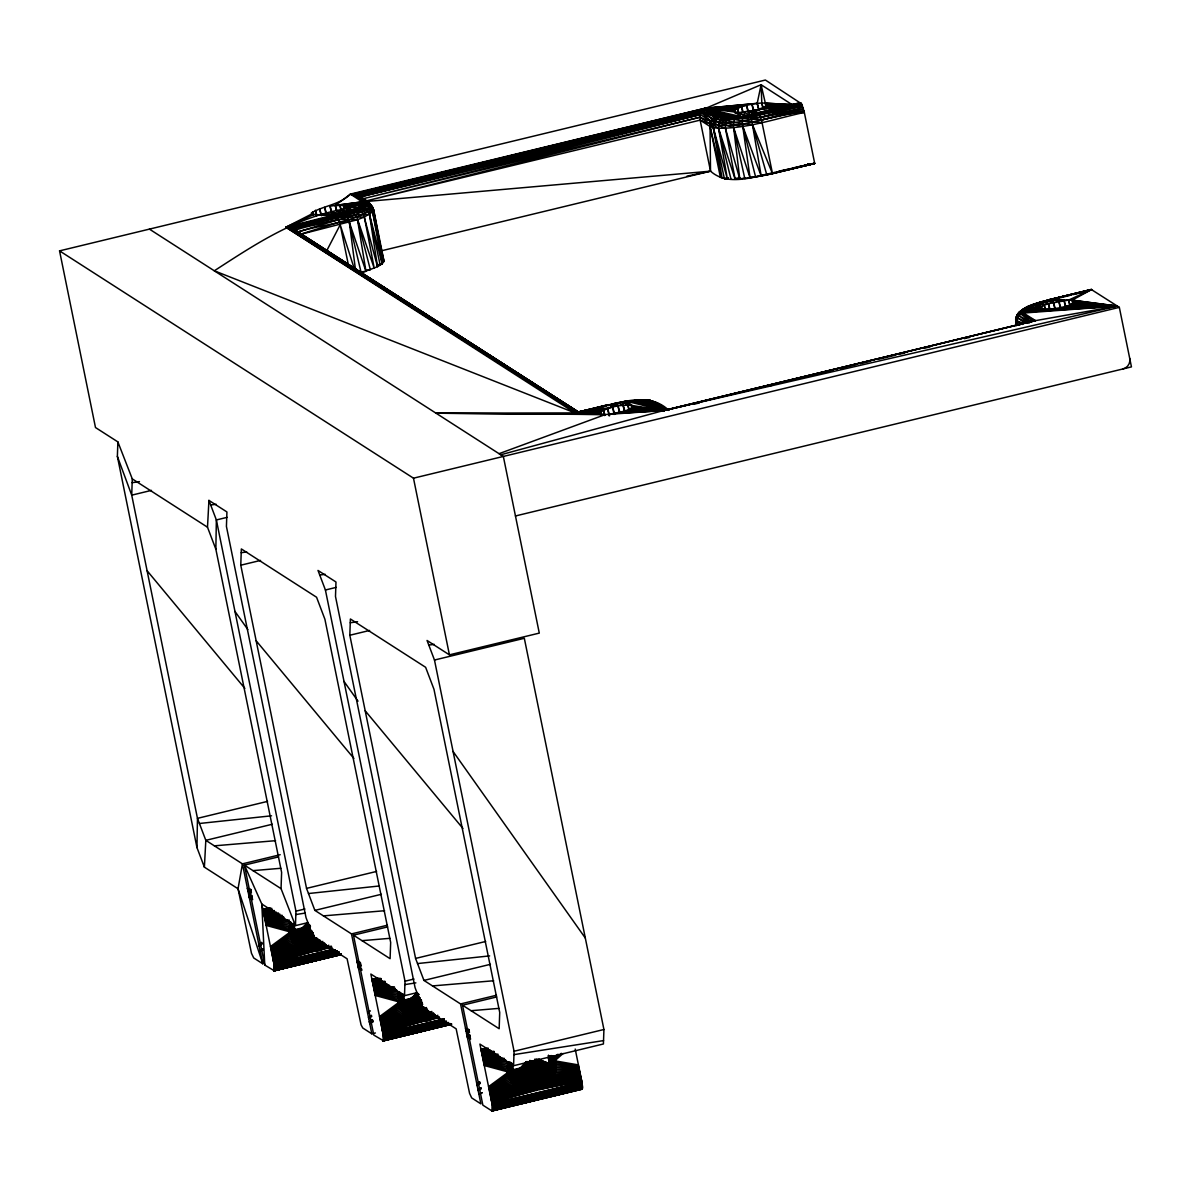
<?xml version="1.0" encoding="UTF-8"?>
<svg xmlns="http://www.w3.org/2000/svg" width="1191" height="1191" viewBox="0 0 1191 1191"><rect width="100%" height="100%" fill="white"/><g stroke="black" fill="none" stroke-linecap="round" stroke-linejoin="round"><path stroke-width="1.5" d="M308.037 922.593L295.457 925.63L281.046 888.65L244.423 865.128L264.759 965.067L274.228 970.725L274.049 964.263L261.797 904.014L244.423 865.128L278.575 856.865M387.626 926.911L353.474 935.173L373.81 1035.098L383.338 1040.666L383.085 1034.175L370.863 974.059L404.508 995.676L417.088 992.624M328.746 945.178C312.905 961.092 283.741 943.332 290.708 921.953L264.804 918.782M293.939 923.233C292.941 933.476 305.432 941.084 314.096 935.53L309.973 931.838L302.663 934.161L296.202 932.702L300.326 935.411L296.44 944.88L300.951 947.887L272.888 958.532M437.797 1015.223C421.971 1031.138 392.792 1013.377 399.759 991.999L373.855 988.828M553.13 1056.134C570.325 1095.288 500.116 1105.456 508.825 1062.044L482.921 1058.859M579.302 1069.22L555.423 1067.449L549.498 1063.637L539.597 1062.58L534.655 1059.395C535.369 1069.548 523.385 1077.81 514.318 1072.778C524.129 1084.152 543.989 1072.778 538.957 1058.754M280.183 854.721L242.443 863.862L238.036 888.769L251.48 953.306L253.728 957.966L262.779 963.787L238.036 888.769L204.39 867.152L196.962 847.59L197.468 818.351L131.725 495.158L117.373 456.376L117.879 441.906L95.488 427.539L59.55 250.869L765.396 80.035L801.498 103.781L804.327 112.43L814.704 163.45L772.512 173.663C752.504 176.566 727.865 186.645 710.521 171.162L364.461 201.666M281.046 888.65L281.612 872.378L215.854 549.2L216.36 519.946L208.931 500.399L226.93 511.951L226.424 526.422L306.027 917.636L313.441 937.183L347.102 958.8L361.067 1024.841L362.779 1028.012L371.83 1033.833L375.418 1032.969M117.879 441.906L132.275 478.886L131.725 495.158L151.48 490.379M371.83 1033.833L351.494 933.908L314.871 910.386L306.534 888.382L240.776 565.204L241.341 548.932L316.568 597.242L324.905 619.246L390.663 942.423L390.097 958.695L353.474 935.173M274.287 970.62L340.656 954.691L273.662 970.784L273.915 963.549L333.212 949.197M227.139 517.341L216.36 519.946L295.949 911.16L295.457 925.63L261.797 904.014L264.759 965.067M404.508 995.676L405.014 981.205L325.411 589.992L317.997 570.444L335.981 581.997L335.49 596.453L415.078 987.681L422.507 1007.229L456.153 1028.845L469.582 1093.398L471.696 1097.908L480.881 1103.878L460.56 1003.939L423.936 980.416L415.585 958.427L349.826 635.25L350.392 618.978L425.619 667.288L433.971 689.276L499.714 1012.469L499.163 1028.741L462.54 1005.219L496.677 996.956M434.477 660.037L524.323 638.287L603.926 1029.5L603.42 1043.971L513.574 1065.722L514.065 1051.251L434.477 660.037L427.048 640.475L449.424 654.856L539.285 633.106L503.346 456.436L149.411 229.119M515.45 515.971L1131.45 366.888L1119.332 307.352L1091.269 289.473L1049.435 299.76C1036.736 303.973 1012.32 306.936 1016.489 325.515C1011.71 307.442 1037.153 303.08 1049.435 299.76L1072.138 300.192L1117.352 306.087L664.191 410.508L605.281 414.557L574.911 412.86L214.306 270.804C254.204 244.944 294.534 218.013 341.683 209.542L344.928 212.698L348.635 219.65L361.215 272.903L377.517 266.695L363.493 214.38L358 209.095L358.059 207.71L362.793 204.271L363.091 202.455L350.467 194.088C339.45 204.986 323.714 205.537 311.357 212.981L311.759 213.963C332.006 217.879 352.283 211.001 372.619 211.953L373.646 209.854C370.133 200.981 359.801 194.743 350.467 194.088L335.296 205.433L330.041 206.207L331.515 213.427M215.854 549.2L207.502 527.211L208.931 500.399M204.39 867.152L205.82 840.34L197.468 818.351L267.558 801.379M1072.868 303.794L1072.138 300.192L1091.626 289.547L1041.023 301.874L1044.254 305.194L1045.728 310.464M373.989 215.467L372.694 207.308L369.88 203.572L350.467 194.088L704.864 108.321L739.194 112.564L792.179 104.689L761.094 84.725L703.494 109.244L700.323 114.619L700.144 120.127L710.521 171.162L382.013 250.661M340.983 210.509L339.897 205.105C349.678 206.639 368.123 198.465 372.619 211.953L364.357 217L374.227 268.258L356.734 217.045L352.134 211.417L352.298 210.211L358.059 207.71L370.982 205.18L373.646 209.854L384.008 261.216L382.177 263.762L377.517 266.695L369.478 214.365C364.61 201.145 346.521 206.192 335.296 205.433L336.398 210.852M1072.972 303.735L1072.138 300.192L1117.352 306.087L1035.47 320.647L664.191 410.508L633.404 405.699C622.044 404.166 608.929 406.503 599.356 412.86L436.04 413.203L601.797 414.423L574.911 412.86L285.87 227.228L290.574 227.734L295.115 230.191C319.545 221.898 347.906 221.66 369.984 207.189L370.982 205.18L366.009 202.946L355.171 194.595L702.228 110.599C731.884 131.308 770.458 105.612 801.037 103.081L744.941 115.587L742.499 116.941L742.395 123.715L750.077 177.921L775.207 172.293M766.542 108.426L761.094 84.725L757.208 103.334L758.682 110.54M336.77 210.658L335.296 205.433L365.027 201.502L352.774 194.133L704.864 108.321L722.327 117.269L718.783 122.777L718.515 128.241L727.418 179.171L713.305 127.645L709.91 123.76L699.936 117.224L364.416 201.368L700.144 120.127C733.328 135.461 770.622 112.907 804.327 112.43C775.981 118.475 747.844 128.628 718.515 128.241L713.141 124.906L710.64 121.095L700.323 114.619L361.498 199.135L699.936 117.224C733.075 132.529 769.967 111.82 802.511 106.044C774.76 110.912 745.194 120.172 716.744 115.944C712.203 117.09 709.151 121.884 710.044 126.484L710.521 171.162L686.939 176.179M462.54 1005.219L482.861 1105.144L491.913 1110.935L492.24 1104.786L479.913 1044.105L513.574 1065.722M514.095 1072.257C521.986 1075.16 531.231 1069.25 532.451 1061.047L535.95 1061.568M1090.822 290.276L1091.269 289.473L1048.899 299.79L1032.701 305.283L1041.008 302.038L1048.378 303.705L1068.655 300.058L1091.626 289.547M297.065 933.104L301.144 935.873L297.914 945.58L302.38 948.691L273.037 959.231M439.375 1017.695L430.651 1019.585L426.244 1015.104L422.284 1006.023L413.798 1007.154L405.253 1002.733L410.21 1005.919L406.98 1015.61L411.431 1018.737L382.088 1029.277M515.182 1073.18L519.261 1075.964L516.031 1085.656L520.497 1088.768L491.154 1099.323M1022.488 324.443L1016.772 320.841L1016.385 316.568C1030.185 302.35 1058.635 315.689 1074.58 301.755L1117.352 306.087L1046.04 309.63L1027.878 307.025L1020.985 310.806L1017.486 318.176L1016.891 323.565L1020.181 324.756M796.853 378.812L667.183 409.912L665.635 409.987L649.006 401.01L639.775 399.893L616.432 402.886L607.827 405.565C627.478 400.057 652.177 393.983 668.732 410.344L650.212 400.384L636.977 400.772M1048.601 300.638L1048.899 299.79L1091.001 289.711M1050.462 310.747L1048.378 303.705L1044.254 305.194L1037.153 303.258L1027.878 307.025L1042.557 309.511C1033.922 310.315 1020.24 305.506 1016.385 316.568L1024.781 322.955M381.939 1028.577L410.002 1017.933L405.491 1014.911L409.376 1005.457L404.776 1000.708L402.99 994.247L398.047 993.711M500.786 454.783L665.635 409.987L1035.47 320.647L1023.59 313.025L1023.129 310.464L1025.749 308.231L1042.557 309.511M360.188 206.505L368.674 203.676L367.736 205.596C345.584 219.859 317.282 220.112 292.941 228.702L579.436 412.696L290.574 227.734C314.796 218.995 342.963 218.727 365.131 204.748L367.617 202.142L369.88 203.572L357.523 195.562L702.228 110.599L712.114 118.758L726.227 120.351L751.074 117.165L802.005 104.793L759.114 113.666L753.948 113.889L750.806 115.482L743.794 112.222L744.941 115.587L735.71 112.43M1016.652 317.104L1015.64 319.188L1016.891 323.565L1015.744 321.898L1016.772 319.798M299.522 934.89L295.011 944.076L300.326 935.411L295.368 932.225L299.522 934.89L293.641 943.168L298.777 934.31L295.978 932.568M431.857 1011.412C424.428 1018.111 412.622 1019.481 404.077 1014.122L408.587 1004.921L402.707 1013.213L407.114 1016.057M508.751 1063.935L512.041 1064.292L513.395 1069.89L517.638 1074.967L513.127 1084.152L518.442 1075.488L513.485 1072.317L518.442 1075.488L514.557 1084.956L519.068 1087.978L491.005 1098.608M326.825 250.527L340.209 224.742L337.202 215.779L332.542 212.43L345.077 213.68M301.144 935.873L296.44 944.88C304.866 949.331 315.764 947.664 322.806 941.366M405.491 1014.911L410.21 1005.919M534.908 1065.141L531.246 1064.784L526.288 1061.613L520.333 1067.985L512.889 1069.786L516.879 1072.883L513.172 1070.501M519.261 1075.964L514.557 1084.956C532.63 1095.11 555.468 1074.535 548.411 1055.405L554.336 1059.216L561.333 1053.306M403.555 1011.74L407.828 1004.341L405.029 1002.614M514.095 1072.659L516.894 1074.386L511.758 1083.259L517.638 1074.967M307.725 922.4L302.216 927.908L294.772 929.709L298.762 932.806L302.603 932.702L310.285 928.712L306.013 924.812L309.72 927.193M404.077 1014.122L409.376 1005.457L406.116 1003.343M1023.009 323.148L1016.772 320.841L1015.64 319.188L1017.367 314.543L1021.759 310.151L1028.101 306.459L1030.528 305.789L1040.517 308.916L1033.624 304.524L1041.41 306.653L1044.254 305.194L1045.356 310.613M750.806 115.482L752.489 124.757L772.512 173.663L761.496 119.949L759.114 113.666L754.454 110.316L792.179 104.689L761.808 102.992L704.864 108.321L728.535 117.358L725.423 122.762L725.408 128.226L735.16 179.275L740.579 178.203M292.346 942.17L298.063 933.67L292.286 939.848M402.364 1010.802L407.128 1003.715L401.337 1009.894M511.415 1080.832L516.179 1073.746L513.351 1072.049M700.144 120.127L710.044 126.484L722.118 178.263L713.305 127.645L713.766 122.211L718.069 116.539L704.864 108.321L757.208 103.334L759.173 110.287M292.182 939.729L297.408 932.985L294.921 931.392M401.233 1009.774L406.459 1003.03L402.558 1000.619M510.284 1079.82L515.509 1073.061L509.346 1078.838M293.418 940.86L298.777 934.31M402.484 1010.906L407.828 1004.341M511.535 1080.952L516.894 1074.386M1055.524 309.392L1053.395 302.306L1045.088 300.876L1040.219 302.871L1046.919 301.085M291.125 938.627L296.782 932.255L291.557 936.513M400.176 1008.673L405.848 1002.301L399.298 1007.631M509.242 1078.718L514.899 1072.332L512.428 1070.739M418.994 994.455L416.776 992.445L415.689 994.083L420.006 998.028C416.091 1002.584 408.037 1005.159 403.273 1000.514M510.403 1079.924L516.179 1073.746M1025.749 308.231L1018.871 312.384L1017.918 314.305L1018.975 315.838L1022.846 312.28L1117.352 306.087L1073.285 303.035M344.11 208.842L343.38 205.224L345.807 206.802L341.683 209.542C352.015 214.469 363.032 207.666 373.646 209.854L381.18 250.065M807.617 164.09L814.704 163.45L761.213 176.104L742.842 126.44L733.314 124.876L719.9 120.365L717.042 117.983L716.744 115.944L704.864 108.321L733.269 110.867L741.531 106.624L751.953 104.108L754.067 111.225M763.595 107.428L767.733 104.689L792.179 104.689L763.595 107.428L759.471 108.932M609.866 414.215L625.543 410.925L633.806 406.682L664.191 410.508L1033.252 321.019L1020.092 312.623L1023.129 310.464L1046.04 309.63L1024.156 309.392M1040.13 307.933L1041.41 306.653L1037.153 303.258M291.363 936.26L296.231 931.481L289.353 936.349M399.208 1007.497L405.282 1001.512L402.811 999.934M509.48 1076.336L514.348 1071.558L507.47 1076.426M291.229 938.761L297.408 932.985L294.549 931.317M400.28 1008.792L406.459 1003.03M421.316 1000.023L414.587 1003.819L406.116 1003.15M563.075 1053.514L554.783 1060.824L548.843 1056.998L555.125 1062.446L578.647 1065.96M290.559 935.099L295.725 930.662L289.979 934.161M399.61 1005.144L404.776 1000.708L399.045 1004.207M507.381 1076.292L513.842 1070.739L508.095 1074.252M367.632 1013.184L370.341 1010.861M476.876 1084.167L479.705 1081.83M312.459 933.431L309.973 931.838L311.536 930.647M509.674 1076.604L514.899 1072.332L512.011 1070.709M258.864 944.597L261.692 942.304M476.981 1084.673L479.809 1082.381M550.823 1055.747L553.785 1057.653L558.058 1054.214M258.968 945.118L261.812 942.87M477.085 1085.209L479.928 1082.961M1020.404 312.221L1028.101 306.459M259.087 945.669L261.946 943.451M477.204 1085.745L480.062 1083.542M259.191 946.22L262.08 944.046M289.83 933.878L295.279 929.814L289.324 932.91M398.896 1003.924L404.33 999.859L398.375 1002.956M507.947 1073.969L513.395 1069.89L507.44 1072.987M270.461 946.577L290.291 931.957L266.159 925.422M379.512 1016.623L399.342 1002.003L375.21 995.468M488.578 1086.654L508.408 1072.049L484.275 1065.513M368.481 1017.397L371.428 1015.283M748.677 112.311L746.549 105.24L704.864 108.321L734.579 117.954L761.496 119.949L803.508 109.081L760.736 117.388L736.246 116.778L734.579 117.954L733.314 124.876L739.79 179.022L745.134 177.906M399.789 1005.412L405.282 1001.512M270.67 947.634L290.619 933.595M379.721 1017.665L399.685 1003.641M488.786 1087.711L508.736 1073.672M368.6 1017.963L371.577 1015.863M368.719 1018.513L371.741 1016.444M270.893 948.706L291.066 935.188M379.944 1018.752L400.131 1005.234M489.01 1088.782L509.182 1075.279M477.993 1089.646L480.97 1087.696M290.619 931.69L294.892 928.935L290.291 930.93M398.256 1002.658L403.957 998.966L397.809 1001.646M507.306 1072.704L513.008 1069.012L508.408 1071.022M271.116 949.793L291.616 936.751M380.167 1019.838L400.682 1006.797M489.233 1089.884L509.733 1076.843M478.097 1090.152L481.134 1088.232M260.085 950.567L263.181 948.661M478.201 1090.658L481.298 1088.738M656.33 404.389L657.864 403.451L668.657 410.404M260.174 951.043L263.345 949.138M271.34 950.894L292.286 938.27M380.391 1020.925L401.337 1008.315M489.441 1090.971L510.403 1078.361M260.278 951.49L263.36 949.674M369.329 1021.536L372.411 1019.719M369.418 1021.952L372.575 1020.136M271.548 951.966L293.046 939.729M380.614 1022.012L402.111 1009.774M489.665 1092.058L511.162 1079.82M369.493 1022.354L372.723 1020.523M369.567 1022.712L372.723 1020.955M290.128 930.484L294.564 928.027L289.845 929.695M397.705 1001.348L403.63 998.058L398.911 999.74M508.244 1070.56L512.681 1068.104L507.962 1069.786M369.627 1023.039L372.872 1021.268M271.771 953.038L293.909 941.128M369.686 1023.337L372.872 1021.625M380.822 1023.084L402.975 1011.174M489.888 1093.115L512.026 1081.22M296.47 934.607L299.715 932.881L295.725 929.709L300.683 932.895L297.482 934.563M369.746 1023.59L373.006 1021.863M406.548 1004.608L409.734 1002.926L405.744 999.696L402.871 999.666L406.875 1002.703L403.168 1000.321M515.599 1074.639L518.8 1072.972L514.81 1069.741L519.752 1072.912L516.492 1074.595M620.526 412.309L664.191 410.508L650.331 401.605L650.212 400.384L649.006 401.01L664.191 410.508L615.122 413.441M299.388 934.354L302.603 932.702L298.599 929.322L303.556 932.508L310.806 932.508M408.439 1004.4L411.654 1002.748L407.65 999.368L405.744 999.696L410.701 1002.867L407.426 1004.549M410.419 1005.666L413.634 1004.013L418.592 1007.199L421.525 1016.786L425.827 1020.925L419.902 1017.114L417.624 1007.318L413.634 1004.013M515.897 1075.265L520.72 1072.778L516.715 1069.414L521.658 1072.585L528.908 1072.585M519.484 1075.711L522.7 1074.059L527.643 1077.23L530.576 1086.817L534.893 1090.971L528.953 1087.16L526.69 1077.364L522.7 1074.059M274.034 970.873L340.834 954.438M311.759 213.963L285.87 227.228L576.355 412.339L606.07 405.952M1021.759 310.151L1033.982 304.152M298.375 934.503L301.636 932.836L297.646 929.531L302.603 932.702M300.266 934.176L303.556 932.508L299.536 929.069L304.479 932.24L310.032 932.27M409.317 1004.221L412.607 1002.554L418.041 1002.554M516.73 1075.101L521.658 1072.585L517.653 1069.146L522.596 1072.332L529.995 1072.376M271.98 954.08L294.877 942.468L291.914 940.562M381.046 1024.111L403.928 1012.499M490.096 1094.157L512.993 1082.545M272.188 955.063L295.934 943.719L292.956 941.813M381.239 1025.109L404.985 1013.764M490.305 1095.154L514.05 1083.81L511.073 1081.904M289.726 929.233L294.311 927.089L289.339 927.625M398.777 999.279L403.377 997.135L398.39 997.656M507.842 1069.324L512.428 1067.181L507.44 1067.702M313.799 214.544L285.87 227.228L352.298 210.211L372.694 207.308L371.681 209.378C349.692 223.953 321.362 224.206 296.916 232.275L303.139 236.309L296.916 232.275L338.825 219.501L357.538 219.695L364.357 217L337.991 217.343L290.574 227.734L579.436 412.696M272.382 956.016L297.065 944.895L294.103 942.989M381.433 1026.061L406.131 1014.94L403.154 1013.035M490.498 1096.107L515.182 1084.986L512.219 1083.081M272.56 956.924L298.286 945.996L295.189 944.106M381.611 1026.955L407.352 1016.027L402.707 1013.213L410.002 1017.933M490.677 1097L516.403 1086.073L513.306 1084.197L519.068 1087.978M362.793 204.271L366.009 202.946L363.091 202.455M665.635 409.987L652.623 400.965L645.716 399.878L644.748 400.28L664.191 410.508L625.543 410.925M1033.252 321.019L1031.108 321.823L1021.074 314.067L1023.59 313.025L1117.352 306.087L1070.441 304.509M1032.701 305.283L1041.023 301.874M272.724 957.758L299.581 946.994L296.544 945.044L300.951 947.887M381.79 1027.803L408.647 1017.025M490.841 1097.834L517.698 1087.07L514.646 1085.135M1026.448 307.754L1031.138 305.893M499.059 453.682L605.281 414.557L436.04 413.203M600.636 411.58L601.366 415.183L600.636 411.58L574.911 412.86L624.754 401.427L645.716 399.878L664.191 410.508L629.682 409.421M667.183 409.912L654.737 402.335L665.427 408.841M717.042 117.983L719.915 116.971C729.115 123.522 741.665 123.105 752.489 124.757L766.84 174.958L814.704 163.45L807.513 164.284M273.156 959.872L303.854 949.391L299.447 946.16L302.008 936.275L297.958 933.446L302.901 936.617L301.01 946.637L305.387 949.971L273.275 960.437M382.222 1029.917L412.92 1019.422L408.498 1016.206L411.074 1006.321L407.009 1003.477L411.967 1006.663L410.076 1016.682L414.438 1020.017L382.341 1030.483M491.273 1099.963L521.971 1089.467L517.564 1086.237L520.125 1076.366L516.06 1073.523L521.018 1076.709L519.127 1086.713L523.504 1090.063L491.392 1100.529M301.546 234.106L357.538 219.695L370.371 269.821L366.739 270.223M273.379 960.943L306.95 950.448L302.618 946.994L303.809 936.9L299.804 933.938L304.747 937.109L304.241 947.247L308.558 950.82L273.468 961.375M382.43 1030.989L416.016 1020.493L411.669 1017.04L412.875 1006.946L408.855 1003.968L413.798 1007.154L413.307 1017.293L417.609 1020.851L382.519 1031.406M491.496 1101.02L525.067 1090.539L520.735 1087.085L521.926 1076.977L517.906 1074.014L522.864 1077.2L522.358 1087.338L526.675 1090.896L491.585 1101.452M301.487 233.883L339.584 222.062L349.35 222.315L365.965 271.384L362.421 271.667M721.538 118.49L725.215 117.388L742.187 121.05L762.136 122.643M273.543 961.732L310.181 951.058L305.893 947.381L305.7 937.257L301.695 934.146L306.653 937.332L307.546 947.396L311.834 951.192L273.602 962.015M382.594 1031.763L419.247 1021.104L414.944 1017.427L414.751 1007.303L410.761 1004.192L415.704 1007.378L416.597 1017.442L420.885 1021.238L382.653 1032.061M491.66 1101.809L528.298 1091.15L523.995 1087.457L523.802 1077.334L519.812 1074.237L524.769 1077.408L525.648 1087.472L529.935 1091.284L491.719 1102.107M727.478 118.49L732.227 117.15M315.124 951.103L309.198 947.292L308.573 937.287L303.616 934.101L307.606 937.347L309.198 947.292L313.471 951.207L273.677 962.402L315.124 951.103L310.836 947.068L308.573 937.287L304.583 933.967L309.526 937.153L312.474 946.741L316.776 950.894L310.836 947.068L309.526 937.153L305.521 933.774L310.479 936.96L314.082 946.294L318.414 950.552L312.474 946.741L310.479 936.96L306.459 933.521L311.417 936.692L314.082 946.294L320.007 950.105L315.645 945.728L312.325 936.364L308.275 932.806L313.218 935.977L317.193 945.058L321.585 949.54L332.081 947.321M424.19 1021.149L418.249 1017.337L417.624 1007.318L412.681 1004.147L416.671 1007.378L418.249 1017.337L422.537 1021.253L382.728 1032.448L424.19 1021.149L419.902 1017.114L418.592 1007.199L414.587 1003.819L419.53 1007.005L423.133 1016.325L427.465 1020.598L421.525 1016.786L419.53 1007.005L415.525 1003.566L420.468 1006.737L423.133 1016.325L429.073 1020.151L424.711 1015.774L421.391 1006.41L417.326 1002.837L422.284 1006.023L424.711 1015.774L430.651 1019.585M289.502 928.429L294.311 927.089M398.553 998.475L403.377 997.135M507.619 1068.521L512.428 1067.181M533.24 1091.194L527.3 1087.368L526.69 1077.364L521.732 1074.178L525.722 1077.423L527.3 1087.368L531.588 1091.298L491.764 1102.33L533.24 1091.194L528.953 1087.16L527.643 1077.23L523.638 1073.865L528.596 1077.036L532.183 1086.371L536.516 1090.628L530.576 1086.817L528.596 1077.036L524.576 1073.597L528.268 1073.627M618.293 403.183L626.585 401.293L664.191 410.508L641.86 400.161M327.123 213.561L336.502 214.976L288.177 227.258L576.355 412.339M598.954 407.798L606.055 406.012M728.014 177.921L724.441 178.814L713.305 127.645L710.044 126.484L720.421 177.519M625.26 412.294L623.295 405.327L617.608 402.752L577.888 412.265L288.177 227.258L337.202 215.779L369.478 214.365L382.177 263.762L378.604 264.536M362.942 200.058L371.562 205.656L359.697 197.051L701.142 112.401L712.114 118.758L713.766 122.211L718.307 125.487L725.408 128.226L739.79 179.022M645.716 399.878L638.54 400.191L664.191 410.508L632.525 407.962M604.954 415.391L603.48 410.121L574.911 412.86L608.139 404.702M1053.871 299.343L1069.712 295.457M1073.225 294.594L1083.78 292.003M333.316 949.733L274.049 964.263L335.192 949.674M337.261 951.058L274.392 966.452L337.321 951.49M446.327 1021.089L383.442 1036.483L446.387 1021.536M335.207 949.822L274.228 965.261L335.371 950.746M335.4 950.924L274.302 965.797L337.247 950.865M337.336 951.654L274.481 967.315L339.212 951.996L274.526 967.792M274.555 968.313L339.241 952.592M274.555 969.102L339.256 953.321M339.227 953.991L274.511 969.742L340.983 953.812M274.481 970.025L340.983 953.887M273.796 970.859L340.864 954.333M273.885 970.873L340.313 954.765M444.169 1019.288L383.085 1034.175L444.243 1019.675M444.273 1019.868L383.189 1034.741L444.347 1020.33M446.402 1021.684L383.502 1036.989L446.431 1022.027M448.307 1022.637L383.606 1038.358L448.292 1022.488M383.606 1039.133L448.307 1023.352M382.817 1040.874L451.657 1024.081L383.055 1040.904M382.966 1040.919L451.583 1024.215L383.189 1040.86M581.878 1081.89L492.047 1103.774L581.997 1082.47L575.208 1049.048M491.913 1110.935L582.295 1088.887L581.997 1082.47L492.166 1104.34L582.071 1082.902L492.24 1104.786L582.191 1083.587L492.359 1105.471L582.25 1084.004L492.508 1106.528L582.399 1085.046L492.568 1107.034L582.444 1085.537L492.598 1107.407L582.488 1086.013L492.642 1107.868L582.518 1086.564L492.657 1108.404L582.533 1086.877L492.672 1108.806L582.533 1087.353L492.672 1109.178L582.518 1087.696L492.657 1109.446L582.503 1087.949L492.642 1109.759L582.473 1088.232L492.583 1110.101L582.414 1088.544L492.538 1110.34L581.893 1089.214L492.032 1110.965M352.774 194.133L703.494 109.244L716.744 115.944M359.697 197.051L700.323 114.619M800.605 102.649L758.414 112.862L749.035 111.448L749.467 114.798M609.688 415.674L607.604 408.617L574.911 412.86L608.661 404.687L618.04 406.101L620.139 413.217M693.966 404.24L699.37 402.93M767.853 386.36L773.272 385.05M59.55 250.869L413.485 478.186L1119.332 307.352M240.776 565.204L260.546 560.425M325.411 589.992L336.204 587.386M349.826 635.25L369.597 630.456M272.307 824.246L205.82 840.34L242.443 863.862L262.779 963.787M306.534 888.382L376.609 871.425M295.949 911.16L304.941 908.986M314.871 910.386L381.373 894.292M351.494 933.908L387.447 925.199M339.256 952.979L274.555 968.64L339.241 952.443M339.241 953.708L274.54 969.37L339.241 953.634M415.585 958.427L485.675 941.471M405.014 981.205L413.992 979.032M423.936 980.416L490.424 964.323M460.56 1003.939L496.498 995.244M444.064 1018.811L382.966 1033.594L444.124 1019.109M444.377 1020.508L383.279 1035.292L444.437 1020.881M444.466 1021.059L383.368 1035.842L444.496 1021.327M446.446 1022.146L383.547 1037.361L446.461 1022.459M383.576 1037.823L446.476 1022.607M448.307 1023.024L383.621 1038.671L448.307 1023.233M448.307 1023.754L383.606 1039.401L450.079 1023.486L383.487 1040.294L449.945 1024.32M383.532 1040.056L450.004 1024.066M514.065 1051.251L603.926 1029.5M492.493 1110.503L582.354 1088.753L491.779 1110.875M800.456 377.949L831.08 370.609M840.087 368.451L856.299 364.565M859.902 363.702L870.71 361.111M879.717 358.953L895.93 355.067M899.533 354.203L904.937 352.908M924.737 348.159L930.141 346.864M964.368 338.646L969.772 337.351M273.915 963.549L333.272 949.495M760.736 117.388L803.032 107.488M759.114 113.666L801.498 103.781M807.572 164.403L814.704 163.45L755.63 177.087L742.842 126.44M1048.899 299.79L1083.825 291.869M778.795 171.489L814.704 163.45L803.791 165.519M613.127 404.404L616.67 403.63M761.496 119.949L803.94 110.718M751.968 177.012L744.792 178.561L733.656 127.616L718.783 122.777L715.106 119.829L714.228 116.986L703.494 109.244L355.171 194.595L367.617 202.142L357.523 195.562L701.142 112.401L710.64 121.095M778.854 171.206L814.704 163.45L798.432 166.695M529.117 1073.285L525.499 1073.27L529.533 1076.783L532.183 1086.371L538.124 1090.182L533.762 1085.805L531.335 1076.068L526.392 1072.883L530.442 1076.456L533.762 1085.805L539.702 1089.631L581.61 1080.579L541.235 1088.961L535.31 1085.135L531.335 1076.068L527.256 1072.436L532.213 1075.607L536.799 1084.361L541.235 1088.961M793.295 167.901L814.704 163.45M423.668 1007.154L426.244 1015.104L432.184 1018.915L439.211 1017.456M289.234 927.149L294.117 926.136L289.13 926.315M398.3 997.18L403.183 996.182L398.181 996.361M507.351 1067.225L512.234 1066.228L507.247 1066.392M314.603 937.123L317.193 945.058L323.133 948.87L330.16 947.44M338.825 219.501L292.941 228.702L579.347 412.741M315.615 938.448L318.682 944.284L324.622 948.096L329.922 947.024M423.907 1007.035L427.733 1014.33L433.673 1018.141L438.973 1017.069M581.506 1080.058L544.168 1087.309L533.851 1074.535L528.893 1071.349L533.047 1075.101L536.799 1084.361L542.739 1088.187L581.565 1080.356M316.657 937.808L320.111 943.406L326.051 947.217L331.396 946.19M425.708 1007.854L429.177 1013.452L435.117 1017.263L438.675 1016.578M734.683 178.635L738.316 177.95M635.399 400.712L639.775 399.893M581.357 1079.269L546.863 1085.254L535.325 1073.24L530.382 1070.069L534.61 1073.91L539.612 1082.515L545.552 1086.326L581.431 1079.701M344.214 208.767L343.38 205.224L365.131 204.748M352.134 211.417L344.928 212.698L337.559 211.03L340.849 213.859M1023.129 310.464L1020.985 310.806L1017.918 314.305L1017.486 318.176L1029.218 323.103L1018.975 315.838L1031.108 321.823M581 1077.572L550.316 1081.547L531.677 1068.58L542.158 1080.297L548.098 1084.108L581.253 1078.778M295.83 914.554L304.97 913.11M404.895 984.585L415.867 982.873M513.946 1054.63L603.539 1040.592M574.911 412.86L612.636 407.233L614.75 414.319M132.141 482.697L139.466 481.626M241.207 552.728L246.686 551.939M350.258 622.774L357.568 621.702M545.552 1086.326L531.052 1069.339L549.245 1082.872L581.134 1078.212M335.296 205.433L365.027 201.502M290.708 925.615L293.998 925.184L290.678 925.065M398.122 995.87L403.049 995.214L398.062 995.036M507.172 1065.915L512.1 1065.26L508.78 1065.141M366.009 202.946L339.897 205.105L341.266 210.36M627.21 401.858L632.257 401.203M1020.092 312.623L1022.846 312.28M210.673 504.969L216.196 504.299M319.724 575.015L325.247 574.345M428.79 645.046L434.298 644.391M270.178 908.152L262.809 908.986L269.925 908.227M377.398 978.407L371.86 979.032L378.976 978.273M480.926 1049.077L488.295 1048.244M548.098 1084.108L532.243 1067.776L551.299 1080.163L580.866 1076.872M199.418 823.487L271.533 815.805M308.484 893.533L378.738 886.044M262.869 909.299L271.801 908.361M417.535 963.564L489.65 955.897M371.934 979.344L380.852 978.407M262.928 909.552L270.089 908.837M371.979 979.583L380.941 978.704M481.03 1049.628L488.206 1048.914M262.988 909.85L270.208 909.195M372.039 979.895L381.06 979.076M481.104 1049.941L488.31 1049.286M550.316 1081.547L533.211 1066.064L552.192 1078.718L580.702 1076.098M214.38 845.833L275.553 840.682M252.983 870.636L280.793 868.284M323.431 915.879L384.604 910.728M362.034 940.667L389.844 938.329M432.497 985.925L493.655 980.759M471.1 1010.712L498.895 1008.375M263.062 910.237L272.158 909.492M372.113 980.282L381.209 979.538M481.179 1050.313L488.444 1049.718M650.331 401.605L655.616 402.022M552.192 1078.718L547.041 1073.404L538.168 1069.235L533.613 1065.156L552.981 1077.215L580.538 1075.25M263.151 910.683L272.337 910.028M372.217 980.729L381.388 980.074M481.268 1050.76L490.439 1050.12M290.634 924.41L293.939 924.201L290.634 923.844M398.032 994.559L402.99 994.247M508.751 1064.486L512.041 1064.292M647.16 400.563L650.212 400.384M263.256 911.189L274.406 910.549M372.321 981.235L381.596 980.699M481.372 1051.281L490.662 1050.745M1022.697 311.432L1117.352 306.087L1066.317 305.998M766.438 105.969L792.179 104.689L765.292 103.126L766.394 108.53M1050.641 309.303L1117.352 306.087L1061.3 307.382M552.981 1077.215L547.726 1071.855L538.57 1068.327L533.955 1064.233L553.666 1075.667L580.345 1074.356M719.915 116.971L704.864 108.321L741.531 106.624L743.095 111.909M263.375 911.785L274.094 911.323M372.441 981.831L384.946 981.28M481.492 1051.861L493.997 1051.325M1055.896 308.529L1117.352 306.087M263.509 912.44L276.208 912.098M372.575 982.486L385.259 982.128M481.626 1052.516L494.325 1052.174M553.666 1075.667L548.292 1070.262L538.898 1067.404L534.223 1063.28L554.232 1074.074L580.151 1073.404M263.658 913.169L278.456 913.021M372.723 983.2L385.661 983.081M481.774 1053.246L494.712 1053.127M725.215 117.388L704.864 108.321L737.408 108.128L738.882 113.398M554.232 1074.074L548.768 1068.64L539.166 1066.466L534.431 1062.327L539.374 1065.498L548.768 1068.64L554.708 1072.451L579.957 1072.406M304.479 932.24L300.445 928.742L305.402 931.928L310.821 931.928M419.083 1002.316L413.545 1002.286L408.587 999.115L412.607 1002.554L407.65 999.368L409.51 998.787L414.453 1001.959L421.688 1001.973M522.596 1072.332L518.561 1068.818L523.519 1072.004L528.938 1072.019M398.047 993.22L401.352 993.249M508.751 1063.28L512.056 1063.31L507.172 1062.432M263.821 913.959L279.855 914.107M372.872 984.004L387.135 984.138M481.938 1054.035L497.972 1054.184M339.897 205.105L361.781 205.343M305.402 931.928L301.353 928.355L306.295 931.526L311.834 931.6M413.545 1002.286L409.51 998.787L415.346 1001.571L420.885 1001.631M523.519 1072.004L519.455 1068.431L524.412 1071.617L529.95 1071.677M306.295 931.526L302.216 927.908L307.159 931.079L310.777 931.139L313.263 932.866M414.453 1001.959L410.404 998.4L411.267 997.939L416.225 1001.125L421.644 1001.214M524.412 1071.617L520.333 1067.985L525.276 1071.156L530.695 1071.26M307.159 931.079L303.05 927.387L307.993 930.573L311.7 930.647M415.346 1001.571L411.267 997.939L412.101 997.433L417.058 1000.604L420.751 1000.693M554.708 1072.451L549.125 1066.987L539.374 1065.498L534.565 1061.345L539.523 1064.531L549.125 1066.987L555.066 1070.798L579.749 1071.379M525.276 1071.156L521.167 1067.478L526.109 1070.649L529.816 1070.739M264 914.807L282.267 915.358M373.051 984.853L389.487 985.344M416.225 1001.125L412.101 997.433L412.905 996.867L417.862 1000.038L421.48 1000.157M482.102 1054.898L498.553 1055.39M526.109 1070.649L521.971 1066.913L526.913 1070.084L530.531 1070.188M526.913 1070.084L522.73 1066.287L527.673 1069.458L531.394 1069.607M736.246 116.778L704.864 108.321L734.564 109.587L735.457 113.1M321.883 214.335L336.502 214.976M1054.869 309.526L1053.395 302.306L1049.435 299.76L1064.054 300.4L1066.019 307.367M527.673 1069.458L523.445 1065.617L528.402 1068.789L532.035 1068.952M555.066 1070.798L549.364 1065.32L539.523 1064.531L534.64 1060.377L539.597 1063.548L549.364 1065.32L555.304 1069.131L579.526 1070.307M264.179 915.73L283.607 916.728M373.245 985.776L394.429 986.863M482.295 1055.807L499.952 1056.73M528.402 1068.789L524.114 1064.888L529.072 1068.074L532.645 1068.267M358 209.095L345.42 205.82L352.298 210.211L344.527 208.083L348.784 211.477M529.072 1068.074L524.74 1064.129L529.697 1067.3L533.36 1067.553M264.372 916.698L284.455 918.201M373.438 986.743L395.338 988.381M482.489 1056.789L504.389 1058.412M529.697 1067.3L525.32 1063.325L530.263 1066.496L533.866 1066.779M507.202 1061.94L510.492 1062.208M530.263 1066.496L525.827 1062.476L530.784 1065.662L534.327 1065.975M264.581 917.725L289.398 920.167M373.646 987.756L396.692 990.034M482.697 1057.802L505.743 1060.064M548.351 1057.146L549.498 1061.97L555.438 1065.781L579.079 1068.133M713.305 127.645L718.515 128.241L735.16 179.275M529.504 1061.375L535.548 1063.399M555.438 1065.781L549.393 1060.288L555.334 1064.114L578.856 1067.047M535.786 1062.491L529.772 1060.422M265.027 919.869L290.351 923.606M374.078 989.915L399.402 993.651M483.144 1059.96L508.468 1063.697M345.42 205.82L358.059 207.71L343.38 205.224M1049.435 299.76L1058.814 301.174L1060.913 308.29M265.251 920.985L290.113 925.273M374.302 991.031L399.164 995.319M578.424 1064.918L554.783 1060.824L548.411 1055.405M483.367 1061.062L508.229 1065.364M265.474 922.102L289.979 926.955M374.54 992.148L399.045 997.001M483.591 1062.193L508.095 1067.032M535.831 1059.216L539.538 1061.613L549.498 1063.637L555.304 1069.131M704.864 108.321L742.499 116.941M265.712 923.233L289.964 928.638M374.763 993.264L399.03 998.668M483.814 1063.31L508.081 1068.714M265.935 924.335L290.068 930.305M374.986 994.381L399.134 1000.351M484.052 1064.426L508.185 1070.381M630.828 400.772L664.191 410.508L634.848 400.399M295.978 932.166L298.762 932.806L293.254 929.069M247.415 888.322L250.914 889.483M465.532 1028.399L469.016 1029.575M624.754 412.548L622.134 401.962L631.364 405.119L632.198 408.647L631.364 405.119M247.475 888.605L250.899 889.781M465.592 1028.696L469.016 1029.858M247.549 888.933L251.018 890.153M465.651 1029.024L469.135 1030.23M247.624 889.305L251.018 890.511M465.726 1029.381L469.135 1030.602M247.698 889.707L251.152 890.957M465.815 1029.783L469.269 1031.049M247.788 890.139L251.182 891.404M465.904 1030.215L469.299 1031.495M247.877 890.615L251.331 891.925M404.136 1001.869L405.029 1002.212M465.994 1030.691L469.448 1032.016M539.225 1059.692L549.498 1063.637L548.173 1057.176M247.981 891.106L251.375 892.446M357.047 961.152L360.426 962.477M466.098 1031.198L469.492 1032.523M248.1 891.642L251.42 892.982M357.151 961.688L360.471 963.028M357.27 962.239L360.65 963.653M357.389 962.819L360.709 964.248M357.508 963.43L360.784 964.859M466.559 1033.46L469.835 1034.905M633.94 400.995L624.754 401.427M248.577 894.009L251.941 895.528M357.628 964.055L360.992 965.573M466.693 1034.086L470.043 1035.604M1021.074 314.067L1035.47 320.647M248.711 894.649L252.016 896.183M357.762 964.68L361.067 966.229M466.812 1034.726L470.132 1036.259M248.83 895.29L252.105 896.853M466.946 1035.381L470.222 1036.929M248.964 895.945L252.194 897.523M467.08 1036.021L470.311 1037.614M749.035 111.448L753.948 113.889M613.142 403.66L618.04 406.101L619.499 413.322M249.098 896.6L252.298 898.208M358.163 966.645L361.349 968.253M467.214 1036.676L470.415 1038.284M249.232 897.255L252.537 898.952M358.297 967.286L361.602 968.998M467.348 1037.331L470.653 1039.028M291.616 940.756L294.877 942.468M739.194 112.564L744.941 115.587M345.807 206.802L352.298 210.211M622.134 401.962L627.88 404.985L629.265 410.255M249.366 897.895L252.641 899.622M358.417 967.941L361.707 969.668M358.551 968.566L361.811 970.323M510.85 1082.053L514.05 1083.81M406.131 1014.94L402.99 1013.124L411.431 1018.737M512.041 1083.17L515.182 1084.986M1033.624 304.524L1040.517 308.916M662.538 407.441L665.516 409.347M608.661 404.687L612.636 407.233L614.094 414.453M306.266 238.274L312.504 242.279L307.799 239.331M317.178 245.286L321.853 248.294M326.528 251.301L332.765 255.306M335.892 257.301L342.115 261.305M346.804 264.313L349.916 266.308M356.154 270.312L362.392 274.317M365.503 276.327L368.615 278.322M374.852 282.327L382.653 287.344M385.765 289.339L388.891 291.348M395.129 295.353L399.804 298.346M404.478 301.353L409.153 304.36M413.828 307.367L418.503 310.375M424.74 314.379L438.764 323.386M443.454 326.394L449.677 330.398M454.352 333.391L459.041 336.398M463.716 339.405L468.391 342.413M473.065 345.405L479.303 349.41M482.415 351.419L488.652 355.424M493.327 358.431L496.453 360.426M502.676 364.431L508.914 368.436M512.041 370.446L518.279 374.45M521.39 376.445L529.191 381.462M532.303 383.457L538.54 387.462M541.652 389.472L546.327 392.464M558.802 400.474L551.001 395.472L565.025 404.419M561.914 402.484L565.04 404.478M132.275 478.886L207.502 527.211M555.125 1062.446L549.185 1058.635L555.334 1064.114M536.933 1059.052L549.498 1063.637L539.597 1063.548L534.655 1059.395M527.926 1061.494L531.633 1063.891L529.325 1061.836M309.675 924.826L307.204 923.233L310.479 926.226M418.726 994.872L416.255 993.279L418.443 995.274M310.345 926.434L306.638 924.052L309.868 927M418.16 995.676L415.689 994.083L412.905 996.867L417.058 1000.604M420.006 998.028L415.064 994.857L419.336 998.743L414.394 995.572L418.622 999.428L413.664 996.242L417.862 1000.038M310.285 928.712L305.328 925.526L309.571 929.382L304.613 926.196L308.797 930.007L303.854 926.821L307.993 930.573M422.314 1002.911L419.842 1001.318L421.912 1003.194M422.745 1004.266L419.038 1001.884L421.778 1004.341M314.096 935.53L309.139 932.345L313.218 935.977L315.645 945.728L321.585 949.54M421.912 1004.772L418.205 1002.39L422.284 1006.023M546.863 1085.254L540.922 1081.443L534.61 1073.91L529.653 1070.739L533.851 1074.535L538.228 1083.482L542.739 1088.187M525.499 1073.27L530.442 1076.456L532.183 1086.371M524.576 1073.597L529.533 1076.783M544.168 1087.309L538.228 1083.482L533.047 1075.101L528.089 1071.93L532.213 1075.607L535.31 1085.135L539.702 1089.631M411.654 1002.748L406.712 999.562L410.701 1002.867M520.72 1072.778L515.763 1069.607L519.752 1072.912M301.636 932.836L296.693 929.65L300.683 932.895M409.734 1002.926L404.791 999.755L408.781 1002.926L402.871 999.666M518.8 1072.972L510.924 1068.312M294.772 929.709L299.715 932.881M295.338 931.064L297.824 932.657L295.145 930.633M512.219 1070.352L515.926 1072.749L513.261 1070.724M294.311 930.662L296.887 932.449L294.207 930.469M294.356 931.288L302.008 936.275L297.914 945.58L303.854 949.391M405.253 1002.733L411.074 1006.321L406.98 1015.61L412.92 1019.422M513.708 1072.168L520.125 1076.366L516.031 1085.656L521.971 1089.467M313.471 951.207L307.546 947.396L307.606 937.347L302.663 934.161L306.653 937.332L305.893 947.381L311.834 951.192M422.537 1021.253L416.597 1017.442L416.671 1007.378L411.714 1004.207L415.704 1007.378L414.944 1017.427L420.885 1021.238M531.588 1091.298L525.648 1087.472L525.722 1077.423L520.78 1074.237L524.769 1077.408L523.995 1087.457L529.935 1091.284M310.181 951.058L304.241 947.247L305.7 937.257L300.742 934.072L304.747 937.109L302.618 946.994L308.558 950.82M419.247 1021.104L413.307 1017.293L414.751 1007.303L409.808 1004.117L413.798 1007.154L411.669 1017.04L417.609 1020.851M528.298 1091.15L522.358 1087.338L523.802 1077.334L518.859 1074.163L522.864 1077.2L520.735 1087.085L526.675 1090.896M306.95 950.448L301.01 946.637L303.809 936.9L298.867 933.714L302.901 936.617L299.447 946.16L305.387 949.971M416.016 1020.493L410.076 1016.682L412.875 1006.946L407.918 1003.76L411.967 1006.663L408.498 1016.206L414.438 1020.017M525.067 1090.539L519.127 1086.713L521.926 1076.977L516.983 1073.806L521.018 1076.709L517.564 1086.237L523.504 1090.063M295.323 944.076L302.38 948.691M513.44 1084.167L520.497 1088.768M740.504 116.256L733.269 110.867M626.585 401.293L633.806 406.682M295.115 230.191L496.379 360.114M499.491 362.124L515.093 372.188M519.782 375.21L535.384 385.288M540.059 388.311L546.297 392.33M317.134 245.391L321.793 248.428M328.016 252.462L332.691 255.499M337.351 258.521L342.025 261.544M512.324 1070.56L515.003 1072.525M551.15 1055.524L553.785 1057.653M537.007 1059.528L539.538 1061.613M550.45 1055.985L554.336 1059.216M535.846 1059.469L539.597 1062.58M1045.088 300.876L1048.378 303.705L1049.852 310.911M420.468 1006.737L416.433 1003.239L421.391 1006.41L423.133 1016.325M311.417 936.692L307.382 933.193L312.325 936.364L314.082 946.294M529.638 1060.898L531.975 1062.953M527.821 1061.732L531.246 1064.784M526.288 1061.613L530.784 1065.662M310.777 931.273L312.861 933.148M555.423 1067.449L549.498 1061.97L548.515 1057.087M382.892 259.206L384.008 261.216L372.619 211.953L382.177 263.762M432.184 1018.915L427.733 1014.33L425.232 1008.152M323.133 948.87L318.682 944.284L316.181 938.106M551.299 1080.163L546.252 1074.907L532.764 1066.928L549.245 1082.872M433.673 1018.141L429.177 1013.452L426.244 1007.482M324.622 948.096L320.111 943.406L317.923 938.925M430.546 1012.469L435.117 1017.263M326.051 947.217L319.575 939.773M433.018 1012.633L436.487 1016.28M323.967 942.587L327.436 946.25M365.205 710.804L462.971 828.504M256.154 640.758L353.921 758.473M147.089 570.712L244.87 688.428M453.086 751.491L585.317 938.046M344.02 681.446L358 701.171M234.969 611.415L247.862 629.607M1074.178 300.772L1074.58 301.755M767.332 103.706L767.733 104.689M599.356 412.86L599.743 413.843M733.656 127.616L750.077 177.921M354.397 269.047L340.209 224.742L348.74 266.665M326.766 214.425L324.637 207.353L326.111 214.559M330.041 206.207L332.155 213.338M321.689 215.779L319.62 208.738L320.721 214.142M316.97 215.511L315.496 210.226L316.583 215.645M1070.024 305.328L1068.655 300.058L1069.756 305.477M761.094 84.725L761.808 102.992L763.178 108.247M1042.319 310.181L1041.41 306.653L1042.14 310.27M313.546 215.214L312.637 211.7L313.382 215.303M718.515 128.241L731.036 179.335M1015.744 321.898L1016.533 325.53M372.619 211.953L383.457 262.422M369.478 214.365L380.197 265.191M1064.054 300.4L1065.156 305.819M1058.814 301.174L1060.273 308.395M761.808 102.992L762.91 108.396M751.953 104.108L753.427 111.314M746.549 105.24L748.022 112.46M741.531 106.624L742.633 112.043M737.408 108.128L738.509 113.532M734.564 109.587L735.294 113.19M627.88 404.985L628.982 410.404M607.604 408.617L609.077 415.838M603.48 410.121L604.581 415.525M376.952 230.057L379.929 244.631M381.775 253.743L382.519 257.39L381.864 253.728M413.485 478.186L449.424 654.856M117.373 456.376L196.962 847.59M752.489 124.757L761.213 176.104M357.538 219.695L365.965 271.384M349.35 222.315L355.394 268.987M617.608 402.752L618.04 406.101M1129.723 358.387A8.843 8.516 -57.3 0 1 1123.009 368.927M482.161 1092.668L478.946 1094.335L482.236 1092.653M340.924 954.125L274.421 970.263L340.939 954.065M727.939 178.04L724.441 178.814L727.939 178.069M488.087 1048.571L480.985 1049.375L488.131 1048.631M575.953 411.49L571.278 408.483L575.938 411.476"/></g></svg>
